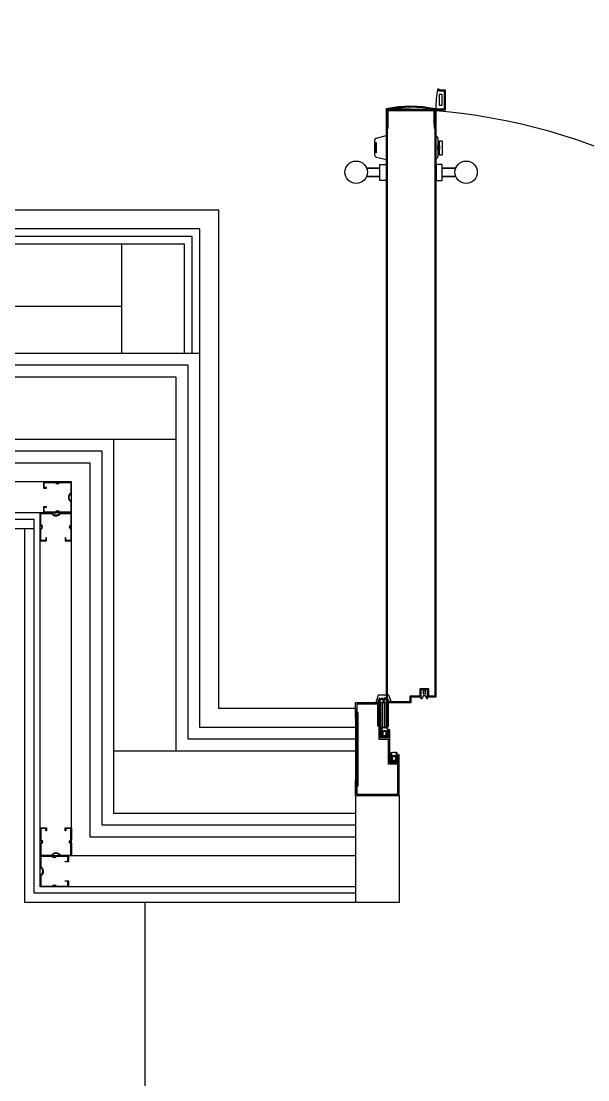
# Model space of a CAD drawing. Header units: metres. Extents: x 630750 to 860239, y 578133 to 726633.
# Drawn here: x 757854 to 758763, y 643310 to 645009 of the extents above; entities that cross this region are included whole.
import ezdxf

# ---------------------------------------------------------------- set-up
doc = ezdxf.new("R2010")
doc.units = ezdxf.units.M
doc.header["$LTSCALE"] = 300
doc.linetypes.add('3$0$업무시설_xr-base$0$CONTINOUS', pattern=[0])
for name, color, linetype in [('3$0$A-CON', 2, 'Continuous'), ('3$0$A-WALL-CONC', 2, 'Continuous'), ('KUK-DOOR', 4, 'Continuous'), ('KUK-DOOR-FRAME', 4, 'Continuous'), ('KUK-DRYWALL', 4, 'Continuous'), ('KUK-F-STAIR_강당외벽_', 4, 'Continuous'), ('KUK-WALL-DRYWALL', 4, 'Continuous'), ('KUK-WALL-FIN_1', 30, 'Continuous'), ('KUK-석고보드', 201, 'Continuous')]:
    doc.layers.add(name, color=color, linetype=linetype)

# ---------------------------------------------------------------- blocks, each defined once
blk = doc.blocks.new('3$0$con2')
at = {"layer": '3$0$A-WALL-CONC', "linetype": '3$0$업무시설_xr-base$0$CONTINOUS'}
h = blk.add_hatch(color=251, dxfattribs=at)
h.dxf.hatch_style = 1
edge = h.paths.add_edge_path(flags=17)
edge.add_arc((-134345.9, -276172.2), 450, 0, 360)
h.paths.add_polyline_path([(-156156.6, -311179.9), (-156335, -311089.4), (-156922.8, -312248.9), (-156744.4, -312339.4)], flags=16)
h.paths.add_polyline_path([(-157332.3, -313498.9), (-157510.7, -313408.4), (-158053.3, -314478.7), (-157874.9, -314569.2)], flags=16)
h.paths.add_polyline_path([(-94657.6, -334034.7), (-94715.7, -334226.1), (-93739.6, -334522.2), (-93681.5, -334330.9)], flags=17)
h.paths.add_polyline_path([(-111499.3, -328924.2), (-111557.4, -329115.6), (-110581.3, -329411.8), (-110523.3, -329220.4)], flags=17)
h.paths.add_polyline_path([(-109394.1, -329563), (-109452.2, -329754.4), (-108476.1, -330050.6), (-108418, -329859.2)], flags=17)
h.paths.add_polyline_path([(-107288.9, -330201.8), (-107347, -330393.2), (-106370.9, -330689.4), (-106312.8, -330498)], flags=17)
h.paths.add_polyline_path([(-105183.7, -330840.6), (-105241.7, -331032), (-104265.7, -331328.2), (-104207.6, -331136.8)], flags=17)
h.paths.add_polyline_path([(-103078.5, -331479.5), (-103136.5, -331670.8), (-102160.5, -331967), (-102102.4, -331775.6)], flags=16)
h.paths.add_polyline_path([(-100973.2, -332118.3), (-101031.3, -332309.6), (-100055.3, -332605.8), (-99997.2, -332414.4)], flags=16)
h.paths.add_polyline_path([(-98868, -332757.1), (-98926.1, -332948.5), (-97950, -333244.6), (-97892, -333053.2)], flags=16)
h.paths.add_polyline_path([(-96762.8, -333395.9), (-96820.9, -333587.3), (-95844.8, -333883.4), (-95786.8, -333692.1)], flags=16)
edge = h.paths.add_edge_path(flags=17)
edge.add_arc((-134345.9, -286072.2), 450, 0, 360)
h.paths.add_polyline_path([(-143845.9, -275922.2), (-143845.9, -275872.2), (-144545.9, -275872.2), (-144545.9, -286422.2), (-141345.9, -286422.2), (-141345.9, -286222.2), (-143845.9, -286222.2), (-143845.9, -285772.2), (-144345.9, -285772.2), (-144345.9, -276572.2), (-143845.9, -276572.2), (-143845.9, -276122.2), (-141745.9, -276122.2), (-141345.9, -276122.2), (-141345.9, -275922.2)], flags=17)
h.paths.add_polyline_path([(-104645.9, -260722.2), (-107545.9, -260722.2), (-107545.9, -260922.2), (-104645.9, -260922.2)], flags=16)
h.paths.add_polyline_path([(-105845.9, -322372.2), (-105845.9, -325422.2), (-105555.9, -325422.2), (-105555.9, -325222.2), (-105645.9, -325222.2), (-105645.9, -322572.2), (-99445.9, -322572.2), (-99445.9, -325222.2), (-104555.9, -325222.2), (-104555.9, -325422.2), (-99245.9, -325422.2), (-99245.9, -322372.2)], flags=17)
edge = h.paths.add_edge_path(flags=17)
edge.add_arc((-99495.9, -295972.2), 450, 0, 360)
edge = h.paths.add_edge_path(flags=17)
edge.add_arc((-114495.9, -312472.2), 450, 0, 360)
edge = h.paths.add_edge_path(flags=17)
edge.add_arc((-114495.9, -319072.2), 450, 0, 360)
edge = h.paths.add_edge_path(flags=16)
edge.add_arc((-114545.9, -327472.2), 400, 0, 360)
h.paths.add_polyline_path([(-99895.9, -302172.2), (-99095.9, -302172.2), (-99095.9, -302972.2), (-99895.9, -302972.2)], flags=17)
h.paths.add_polyline_path([(-92295.9, -302072.2), (-91595.9, -302072.2), (-91595.9, -303072.2), (-92295.9, -303072.2)], flags=17)
h.paths.add_polyline_path([(-92295.9, -311972.2), (-91595.9, -311972.2), (-91595.9, -312972.2), (-92295.9, -312972.2)], flags=17)
edge = h.paths.add_edge_path()
edge.add_arc((-127717.7, -334910.6), 400, 0, 360)
h.paths.add_polyline_path([(-166745.9, -285572.2), (-165945.9, -285572.2), (-165945.9, -286372.2), (-166745.9, -286372.2)], flags=16)
h.paths.add_polyline_path([(-151620.1, -327239.6), (-152385.6, -327007.3), (-152617.9, -327772.9), (-151852.4, -328005.2)], flags=16)
h.paths.add_polyline_path([(-164251.4, -323406.8), (-165016.9, -323174.5), (-165249.2, -323940), (-164483.7, -324172.3)], flags=17)
h.paths.add_polyline_path([(-165728.1, -305715.7), (-166493.7, -305483.5), (-166726, -306249), (-165960.4, -306481.3)], flags=16)
h.paths.add_polyline_path([(-170567, -321490.3), (-171332.5, -321258), (-171564.8, -322023.6), (-170799.3, -322255.9)], flags=17)
h.paths.add_polyline_path([(-166745.9, -295572.2), (-165945.9, -295572.2), (-165945.9, -296372.2), (-166745.9, -296372.2)], flags=16)
edge = h.paths.add_edge_path(flags=16)
edge.add_arc((-137840, -314543.9), 450, 0, 360)
edge = h.paths.add_edge_path(flags=16)
edge.add_arc((-128366.5, -317418.6), 450, 0, 360)
h.paths.add_polyline_path([(-146814.5, -311402.7), (-147580.1, -311170.4), (-147812.4, -311935.9), (-147046.8, -312168.2)], flags=16)
h.paths.add_polyline_path([(-182399.1, -318004.5), (-183068.9, -317801.2), (-183272.2, -318471.1), (-182602.4, -318674.3)], flags=16)
h.paths.add_polyline_path([(-183245.9, -305522.2), (-182545.9, -305522.2), (-182545.9, -306222.2), (-183245.9, -306222.2)], flags=16)
h.paths.add_polyline_path([(-183245.9, -295622.2), (-182545.9, -295622.2), (-182545.9, -296322.2), (-183245.9, -296322.2)], flags=17)
h.paths.add_polyline_path([(-183245.9, -285722.2), (-182545.9, -285722.2), (-182545.9, -286422.2), (-183245.9, -286422.2)], flags=17)
h.paths.add_polyline_path([(-183245.9, -280472.2), (-182545.9, -280472.2), (-182545.9, -281172.2), (-183245.9, -281172.2)], flags=17)
h.paths.add_polyline_path([(-167847.8, -312701.2), (-168613.4, -312468.9), (-168845.7, -313234.5), (-168080.1, -313466.8)], flags=17)
h.paths.add_polyline_path([(-173995.9, -310859.9), (-173195.9, -310859.9), (-173195.9, -311659.9), (-173995.9, -311659.9)], flags=16)
h.paths.add_polyline_path([(-173995.9, -305472.2), (-173195.9, -305472.2), (-173195.9, -306272.2), (-173995.9, -306272.2)], flags=16)
edge = h.paths.add_edge_path(flags=17)
edge.add_arc((-130500.7, -324451.9), 450, 0, 360)
edge = h.paths.add_edge_path(flags=17)
edge.add_arc((-139974.2, -321577.3), 450, 0, 360)
h.paths.add_polyline_path([(-148948.8, -318436), (-149714.3, -318203.7), (-149946.6, -318969.2), (-149181, -319201.5)], flags=16)
h.paths.add_polyline_path([(-173995.9, -295572.2), (-173195.9, -295572.2), (-173195.9, -296372.2), (-173995.9, -296372.2)], flags=16)
h.paths.add_polyline_path([(-173995.9, -285672.2), (-173195.9, -285672.2), (-173195.9, -286472.2), (-173995.9, -286472.2)], flags=16)
h.paths.add_polyline_path([(-164445.9, -276572.2), (-163645.9, -276572.2), (-163645.9, -275772.2), (-164445.9, -275772.2)], flags=16)
h.paths.add_polyline_path([(-173945.9, -276472.2), (-173345.9, -276472.2), (-173345.9, -275872.2), (-173945.9, -275872.2)], flags=17)
h.paths.add_polyline_path([(-144645.9, -302172.2), (-143845.9, -302172.2), (-143845.9, -302972.2), (-144645.9, -302972.2)], flags=17)
h.paths.add_polyline_path([(-144645.9, -295572.2), (-143845.9, -295572.2), (-143845.9, -296372.2), (-144645.9, -296372.2)], flags=16)
h.paths.add_polyline_path([(-99845.9, -327072.2), (-99045.9, -327072.2), (-99045.9, -327872.2), (-99845.9, -327872.2)], flags=16)
h.paths.add_polyline_path([(-154445.9, -302272.2), (-153845.9, -302272.2), (-153845.9, -302872.2), (-154445.9, -302872.2)], flags=17)
edge = h.paths.add_edge_path(flags=17)
edge.add_arc((-124445.9, -286072.2), 350, 0, 360)
edge = h.paths.add_edge_path(flags=17)
edge.add_arc((-124445.9, -295972.2), 350, 0, 360)
edge = h.paths.add_edge_path(flags=17)
edge.add_arc((-134345.9, -302572.2), 350, 0, 360)
edge = h.paths.add_edge_path(flags=17)
edge.add_arc((-134345.9, -295972.2), 350, 0, 360)
h.paths.add_polyline_path([(-92345.9, -253222.2), (-91645.9, -253222.2), (-91645.9, -253922.2), (-92345.9, -253922.2)], flags=17)
h.paths.add_polyline_path([(-173995.9, -253222.2), (-173295.9, -253222.2), (-173295.9, -253922.2), (-173995.9, -253922.2)], flags=17)
h.paths.add_polyline_path([(-92345.9, -333872.2), (-91645.9, -333872.2), (-91645.9, -334572.2), (-92345.9, -334572.2)], flags=17)
h.paths.add_polyline_path([(-92395.9, -327072.2), (-91645.9, -327072.2), (-91645.9, -327872.2), (-92395.9, -327872.2)], flags=16)
h.paths.add_polyline_path([(-92295.9, -318572.2), (-91595.9, -318572.2), (-91595.9, -319572.2), (-92295.9, -319572.2)], flags=17)
edge = h.paths.add_edge_path(flags=17)
edge.add_arc((-107945.9, -329272.2), 450, 0, 360)
edge = h.paths.add_edge_path(flags=17)
edge.add_arc((-107945.9, -295972.2), 500, 0, 360)
h.paths.add_polyline_path([(-108345.9, -318572.2), (-107545.9, -318572.2), (-107545.9, -319572.2), (-108345.9, -319572.2)], flags=17)
h.paths.add_polyline_path([(-108345.9, -311972.2), (-107545.9, -311972.2), (-107545.9, -312972.2), (-108345.9, -312972.2)], flags=17)
h.paths.add_polyline_path([(-108345.9, -302072.2), (-107545.9, -302072.2), (-107545.9, -303072.2), (-108345.9, -303072.2)], flags=17)
h.paths.add_polyline_path([(-124845.9, -253172.2), (-124045.9, -253172.2), (-124045.9, -253972.2), (-124845.9, -253972.2)], flags=17)
h.paths.add_polyline_path([(-144645.9, -253172.2), (-143845.9, -253172.2), (-143845.9, -253972.2), (-144645.9, -253972.2)], flags=17)
h.paths.add_polyline_path([(-164445.6, -253172.2), (-163645.6, -253172.2), (-163645.6, -253972.2), (-164445.6, -253972.2)], flags=17)
h.paths.add_polyline_path([(-114945.9, -253172.2), (-114145.9, -253172.2), (-114145.9, -253972.2), (-114945.9, -253972.2)], flags=17)
h.paths.add_polyline_path([(-134645.9, -253272.2), (-134045.9, -253272.2), (-134045.9, -253872.2), (-134645.9, -253872.2)], flags=17)
h.paths.add_polyline_path([(-154445.9, -253272.2), (-153845.9, -253272.2), (-153845.9, -253872.2), (-154445.9, -253872.2)], flags=17)
h.paths.add_polyline_path([(-99745.9, -253272.2), (-99145.9, -253272.2), (-99145.9, -253872.2), (-99745.9, -253872.2)], flags=17)
h.paths.add_polyline_path([(-108345.9, -253172.2), (-107545.9, -253172.2), (-107545.9, -253972.2), (-108345.9, -253972.2)], flags=17)
h.paths.add_polyline_path([(-92295.9, -295622.2), (-91595.9, -295622.2), (-91595.9, -296322.2), (-92295.9, -296322.2)], flags=17)
h.paths.add_polyline_path([(-92295.9, -285722.2), (-91595.9, -285722.2), (-91595.9, -286422.2), (-92295.9, -286422.2)], flags=17)
h.paths.add_polyline_path([(-92295.9, -275822.2), (-91595.9, -275822.2), (-91595.9, -276522.2), (-92295.9, -276522.2)], flags=17)
h.paths.add_polyline_path([(-92295.9, -269222.2), (-91595.9, -269222.2), (-91595.9, -269922.2), (-92295.9, -269922.2)], flags=17)
h.paths.add_polyline_path([(-92295.9, -260722.2), (-91595.9, -260722.2), (-91595.9, -261422.2), (-92295.9, -261422.2)], flags=17)
h.paths.add_polyline_path([(-99845.9, -331472.2), (-99045.9, -331472.2), (-99045.9, -332272.2), (-99845.9, -332272.2)], flags=16)
h.paths.add_polyline_path([(-114945.9, -285672.2), (-114145.9, -285672.2), (-114145.9, -286472.2), (-114945.9, -286472.2)], flags=16)
h.paths.add_polyline_path([(-174045.9, -269172.2), (-173245.9, -269172.2), (-173245.9, -269972.2), (-174045.9, -269972.2)], flags=16)
h.paths.add_polyline_path([(-174045.9, -260672.2), (-173245.9, -260672.2), (-173245.9, -261472.2), (-174045.9, -261472.2)], flags=16)
edge = h.paths.add_edge_path(flags=17)
edge.add_arc((-124445.9, -276172.2), 450, 0, 360)
edge = h.paths.add_edge_path(flags=17)
edge.add_arc((-114545.9, -295972.2), 450, 0, 360)
edge = h.paths.add_edge_path(flags=17)
edge.add_arc((-114545.9, -302572.2), 450, 0, 360)
h.paths.add_polyline_path([(-114945.9, -269172.2), (-114145.9, -269172.2), (-114145.9, -269972.2), (-114945.9, -269972.2)], flags=16)
h.paths.add_polyline_path([(-100595.9, -260722.2), (-99795.9, -260722.2), (-99795.9, -261522.2), (-100595.9, -261522.2)], flags=17)
h.paths.add_polyline_path([(-114945.9, -260672.2), (-114145.9, -260672.2), (-114145.9, -261472.2), (-114945.9, -261472.2)], flags=16)
h.paths.add_polyline_path([(-108345.9, -285672.2), (-107545.9, -285672.2), (-107545.9, -286472.2), (-108345.9, -286472.2)], flags=16)
h.paths.add_polyline_path([(-99895.9, -285672.2), (-99095.9, -285672.2), (-99095.9, -286472.2), (-99895.9, -286472.2)], flags=16)
h.paths.add_polyline_path([(-99895.9, -275772.2), (-99095.9, -275772.2), (-99095.9, -276572.2), (-99895.9, -276572.2)], flags=16)
h.paths.add_polyline_path([(-108345.9, -275772.2), (-107545.9, -275772.2), (-107545.9, -276572.2), (-108345.9, -276572.2)], flags=16)
h.paths.add_polyline_path([(-114945.9, -275772.2), (-114145.9, -275772.2), (-114145.9, -276572.2), (-114945.9, -276572.2)], flags=16)
h.paths.add_polyline_path([(-124845.9, -260672.2), (-124045.9, -260672.2), (-124045.9, -261472.2), (-124845.9, -261472.2)], flags=16)
h.paths.add_polyline_path([(-134745.9, -260672.2), (-133945.9, -260672.2), (-133945.9, -261472.2), (-134745.9, -261472.2)], flags=16)
h.paths.add_polyline_path([(-144645.9, -260672.2), (-143845.9, -260672.2), (-143845.9, -261472.2), (-144645.9, -261472.2)], flags=16)
h.paths.add_polyline_path([(-154545.9, -260672.2), (-153745.9, -260672.2), (-153745.9, -261472.2), (-154545.9, -261472.2)], flags=16)
h.paths.add_polyline_path([(-154545.9, -269172.2), (-153745.9, -269172.2), (-153745.9, -269972.2), (-154545.9, -269972.2)], flags=16)
h.paths.add_polyline_path([(-144645.9, -269172.2), (-143845.9, -269172.2), (-143845.9, -269972.2), (-144645.9, -269972.2)], flags=16)
h.paths.add_polyline_path([(-134745.9, -269172.2), (-133945.9, -269172.2), (-133945.9, -269972.2), (-134745.9, -269972.2)], flags=16)
h.paths.add_polyline_path([(-124845.9, -269172.2), (-124045.9, -269172.2), (-124045.9, -269972.2), (-124845.9, -269972.2)], flags=16)
h.paths.add_polyline_path([(-99895.9, -269172.2), (-99095.9, -269172.2), (-99095.9, -269972.2), (-99895.9, -269972.2)], flags=16)
edge = h.paths.add_edge_path(flags=17)
edge.add_arc((-142631.1, -330333), 450, 0, 360)
h.paths.add_polyline_path([(-92245.9, -248122.2), (-91645.9, -248122.2), (-91645.9, -248722.2), (-92245.9, -248722.2)], flags=16)
h.paths.add_polyline_path([(-154545.9, -275772.2), (-153745.9, -275772.2), (-153745.9, -276572.2), (-154545.9, -276572.2)], flags=16)
h.paths.add_polyline_path([(-181495.9, -275872.2), (-180895.9, -275872.2), (-180895.9, -276472.2), (-181495.9, -276472.2)], flags=17)
h.paths.add_polyline_path([(-181495.9, -269272.2), (-180895.9, -269272.2), (-180895.9, -269872.2), (-181495.9, -269872.2)], flags=17)
h.paths.add_polyline_path([(-181495.9, -260772.2), (-180895.9, -260772.2), (-180895.9, -261372.2), (-181495.9, -261372.2)], flags=17)
h.paths.add_polyline_path([(-99745.9, -248122.2), (-99145.9, -248122.2), (-99145.9, -248722.2), (-99745.9, -248722.2)], flags=16)
h.paths.add_polyline_path([(-108245.9, -248122.2), (-107645.9, -248122.2), (-107645.9, -248722.2), (-108245.9, -248722.2)], flags=16)
h.paths.add_polyline_path([(-114845.9, -248122.2), (-114245.9, -248122.2), (-114245.9, -248722.2), (-114845.9, -248722.2)], flags=16)
h.paths.add_polyline_path([(-124745.9, -248122.2), (-124145.9, -248122.2), (-124145.9, -248722.2), (-124745.9, -248722.2)], flags=16)
h.paths.add_polyline_path([(-134645.9, -248122.2), (-134045.9, -248122.2), (-134045.9, -248722.2), (-134645.9, -248722.2)], flags=16)
h.paths.add_polyline_path([(-144545.9, -248122.2), (-143945.9, -248122.2), (-143945.9, -248722.2), (-144545.9, -248722.2)], flags=16)
h.paths.add_polyline_path([(-154445.9, -248122.2), (-153845.9, -248122.2), (-153845.9, -248722.2), (-154445.9, -248722.2)], flags=16)
h.paths.add_polyline_path([(-164345.9, -248122.2), (-163745.9, -248122.2), (-163745.9, -248722.2), (-164345.9, -248722.2)], flags=16)
h.paths.add_polyline_path([(-173945.9, -248122.2), (-173345.9, -248122.2), (-173345.9, -248722.2), (-173945.9, -248722.2)], flags=16)
h.paths.add_polyline_path([(-181495.9, -248122.2), (-180895.9, -248122.2), (-180895.9, -248722.2), (-181495.9, -248722.2)], flags=17)
h.paths.add_polyline_path([(-156129.8, -308837.3), (-156275.2, -309124), (-155530.1, -309501.8), (-155767.5, -309970.1), (-155589.1, -310060.5), (-155031.9, -308961.4), (-158742.7, -307835.4), (-158800.7, -308026.8), (-158705, -308055.9), (-159053.5, -309204.2), (-159149.2, -309175.1), (-159207.2, -309366.5), (-159111.5, -309395.5), (-160940.9, -315424.1), (-163476.7, -314654.6), (-161647.4, -308626.1), (-160164.2, -309076.1), (-160106.1, -308884.7), (-161589.3, -308434.7), (-161240.9, -307286.4), (-159757.6, -307736.5), (-159699.6, -307545.1), (-161374.2, -307036.9), (-163726.1, -314787.9), (-158751.2, -316297.6), (-158462.8, -315728.7), (-158641.1, -315638.2), (-158853.7, -316057.4), (-160749.5, -315482.2), (-158513.6, -308113.9)], flags=16)
h.paths.add_polyline_path([(-164195.9, -268622.2), (-164395.9, -268622.2), (-164395.9, -260722.2), (-161345.9, -260722.2), (-161345.9, -269922.2), (-164395.9, -269922.2), (-164395.9, -269622.2), (-164195.9, -269622.2), (-164195.9, -269722.2), (-161545.9, -269722.2), (-161545.9, -267322.2), (-163095.9, -267322.2), (-163095.9, -267122.2), (-161545.9, -267122.2), (-161545.9, -260922.2), (-164195.9, -260922.2), (-164195.9, -267122.2), (-164095.9, -267122.2), (-164095.9, -267322.2), (-164195.9, -267322.2)], flags=16)
h.paths.add_polyline_path([(-133745.9, -297419), (-133445.9, -297419), (-133445.9, -294772.2), (-133745.9, -294772.2)], flags=16)
h.paths.add_polyline_path([(-174045.9, -269972.2), (-174045.9, -269172.2), (-173245.9, -269172.2), (-173245.9, -269972.2)], flags=16)
edge = h.paths.add_edge_path()
edge.add_line((-92095.9, -249472.2), (-92095.9, -249672.2))
edge.add_line((-92095.9, -249472.2), (-92095.9, -249672.2))
edge.add_line((-92095.9, -249472.2), (-92095.9, -249672.2))
edge.add_line((-107745.9, -269122.2), (-107945.9, -269122.2))
edge.add_line((-107945.9, -266622.2), (-107745.9, -266622.2))
edge.add_line((-107945.9, -265972.2), (-107945.9, -266622.2))
edge.add_line((-107945.9, -269122.2), (-107945.9, -269672.2))
edge.add_line((-107745.9, -269472.2), (-107745.9, -269122.2))
edge.add_line((-107745.9, -266622.2), (-107745.9, -265972.2))
edge.add_arc((-131699.4, -252472.2), 9200, 49.50487, 90)
edge.add_line((-91895.9, -331197.2), (-91595.9, -331197.2))
edge.add_line((-91595.9, -321272.2), (-91895.9, -321272.2))
edge.add_line((-102295.9, -264497.2), (-102095.9, -264497.2))
edge.add_line((-102295.9, -263497.2), (-102095.9, -263497.2))
edge.add_line((-102095.9, -264497.2), (-102095.9, -264872.2))
edge.add_line((-102095.9, -262922.2), (-102095.9, -263497.2))
edge.add_line((-102295.9, -264497.2), (-102295.9, -264672.2))
edge.add_line((-102295.9, -263122.2), (-102295.9, -263497.2))
edge.add_line((-102095.9, -264872.2), (-103745.9, -264872.2))
edge.add_line((-102295.9, -264672.2), (-103745.9, -264672.2))
edge.add_line((-112628.5, -328581.6), (-113861.4, -328207.4))
edge.add_line((-112686.5, -328773), (-112628.5, -328581.6))
edge.add_line((-113989.8, -328377.5), (-112686.5, -328773))
edge.add_line((-91895.9, -334572.2), (-91895.9, -334872.7))
edge.add_line((-91895.9, -334872.7), (-92552.4, -334673.5))
edge.add_line((-91595.9, -321272.2), (-91595.9, -257872))
edge.add_line((-91645.9, -327872.2), (-91595.9, -327872.2))
edge.add_line((-91595.9, -327872.2), (-91595.9, -326772.2))
edge.add_line((-92552.4, -334673.5), (-92610.5, -334864.9))
edge.add_line((-92610.5, -334864.9), (-91595.9, -335172.8))
edge.add_line((-91595.9, -335172.8), (-91595.9, -331197.2))
edge.add_line((-113989.8, -328504.3), (-113989.8, -328377.5))
edge.add_line((-114139.8, -328504.3), (-114139.8, -328154.6))
edge.add_line((-114212.7, -327693.6), (-113861.4, -328207.4))
edge.add_line((-114363.1, -327828), (-114139.8, -328154.6))
edge.add_line((-114139.8, -328504.3), (-113989.8, -328504.3))
edge.add_line((-91595.9, -326772.2), (-91895.9, -326772.2))
edge.add_line((-180895.9, -299322.2), (-182995.9, -299322.2))
edge.add_line((-180895.9, -299022.2), (-180895.9, -299322.2))
edge.add_line((-182995.9, -299022.2), (-180895.9, -299022.2))
edge.add_line((-180895.9, -304122.2), (-180895.9, -304422.2))
edge.add_line((-180895.9, -287122.2), (-182995.9, -287122.2))
edge.add_line((-180895.9, -287422.2), (-180895.9, -287122.2))
edge.add_line((-182995.9, -287422.2), (-180895.9, -287422.2))
edge.add_line((-180895.9, -293072.2), (-182995.9, -293072.2))
edge.add_line((-180895.9, -292772.2), (-180895.9, -293072.2))
edge.add_line((-182995.9, -292772.2), (-180895.9, -292772.2))
edge.add_line((-180895.9, -304422.2), (-182995.9, -304422.2))
edge.add_line((-182995.9, -304122.2), (-180895.9, -304122.2))
edge.add_line((-91595.9, -331197.2), (-91595.9, -335172.8))
edge.add_line((-91595.9, -257872.1), (-91595.9, -321272.2))
edge.add_line((-92095.9, -249472.2), (-92095.9, -249672.2))
edge.add_line((-89395.6, -249672.2), (-92095.9, -249672.2))
edge.add_line((-89395.6, -249472.2), (-92095.9, -249472.2))
edge.add_line((-125725.1, -245475.7), (-122586.8, -248122.2))
edge.add_line((-128045.9, -242472.2), (-121345.9, -248122.2))
edge.add_line((-144945.9, -243272.2), (-131695.9, -243272.2))
edge.add_line((-145745.9, -242472.2), (-128045.9, -242472.2))
edge.add_line((-144945.9, -248122.2), (-144945.9, -243272.2))
edge.add_line((-145745.9, -248122.2), (-145745.9, -242472.2))
edge.add_line((-183095.9, -306222.2), (-183095.9, -313624.3))
edge.add_line((-183295.9, -313624.2), (-183095.9, -313624.2))
edge.add_line((-89395.6, -248522.2), (-91645.9, -248522.2))
edge.add_line((-92095.9, -257472.1), (-89395.6, -257472.1))
edge.add_line((-91595.9, -257872.1), (-88995.6, -257872.1))
edge.add_line((-89395.6, -249672.2), (-89395.6, -257472.1))
edge.add_line((-89395.6, -248522.2), (-89395.6, -249472.2))
edge.add_line((-88995.6, -248122.2), (-88995.6, -257872.1))
edge.add_line((-88995.6, -248122.2), (-91645.9, -248122.2))
edge.add_line((-102295.9, -263122.2), (-103745.9, -263122.2))
edge.add_line((-102095.9, -262922.2), (-103745.9, -262922.2))
edge.add_line((-99295.9, -275772.2), (-99295.9, -269972.2))
edge.add_line((-99095.9, -275772.2), (-99095.9, -269972.2))
edge.add_line((-99295.9, -285672.2), (-99295.9, -276572.2))
edge.add_line((-99095.9, -285672.2), (-99095.9, -276572.2))
edge.add_line((-99295.9, -290172.2), (-99095.9, -290172.2))
edge.add_line((-183245.9, -306222.2), (-183295.9, -306222.2))
edge.add_line((-111745.9, -265972.2), (-107945.9, -265972.2))
edge.add_line((-111745.9, -262022.2), (-111745.9, -265972.2))
edge.add_line((-111545.9, -262022.2), (-111745.9, -262022.2))
edge.add_line((-111545.9, -262922.2), (-111545.9, -262022.2))
edge.add_line((-111445.9, -262922.2), (-111545.9, -262922.2))
edge.add_line((-111445.9, -263122.2), (-111445.9, -262922.2))
edge.add_line((-111545.9, -263122.2), (-111445.9, -263122.2))
edge.add_line((-111545.9, -265772.2), (-111545.9, -263122.2))
edge.add_line((-103945.9, -265772.2), (-111545.9, -265772.2))
edge.add_line((-103945.9, -263122.2), (-103945.9, -265772.2))
edge.add_line((-110445.9, -263122.2), (-103945.9, -263122.2))
edge.add_line((-110445.9, -262922.2), (-110445.9, -263122.2))
edge.add_line((-109295.9, -262922.2), (-110445.9, -262922.2))
edge.add_line((-109295.9, -260922.2), (-109295.9, -262922.2))
edge.add_line((-111545.9, -260922.2), (-109295.9, -260922.2))
edge.add_line((-111545.9, -261022.2), (-111545.9, -260922.2))
edge.add_line((-111745.9, -261022.2), (-111545.9, -261022.2))
edge.add_line((-111745.9, -260722.2), (-111745.9, -261022.2))
edge.add_line((-108245.9, -260722.2), (-111745.9, -260722.2))
edge.add_line((-108245.9, -260922.2), (-108245.9, -260722.2))
edge.add_line((-109095.9, -260922.2), (-108245.9, -260922.2))
edge.add_line((-109095.9, -262922.2), (-109095.9, -260922.2))
edge.add_line((-103945.9, -262922.2), (-109095.9, -262922.2))
edge.add_line((-103945.9, -260722.2), (-103945.9, -262922.2))
edge.add_line((-103745.9, -260722.2), (-103945.9, -260722.2))
edge.add_line((-103745.9, -262922.2), (-103745.9, -260722.2))
edge.add_line((-103745.9, -264672.2), (-103745.9, -263122.2))
edge.add_line((-103745.9, -266622.2), (-103745.9, -264872.2))
edge.add_line((-103945.9, -266622.2), (-103745.9, -266622.2))
edge.add_line((-103945.9, -265972.2), (-103945.9, -266622.2))
edge.add_line((-107745.9, -265972.2), (-103945.9, -265972.2))
edge.add_line((-103745.9, -269157.8), (-103945.9, -269162.2))
edge.add_line((-103745.9, -269672.2), (-103745.9, -269157.8))
edge.add_line((-107945.9, -269672.2), (-103745.9, -269672.2))
edge.add_line((-103945.9, -269472.2), (-107745.9, -269472.2))
edge.add_line((-103945.9, -269162.2), (-103945.9, -269472.2))
edge.add_line((-173945.9, -248622.2), (-180895.9, -248622.2))
edge.add_line((-164345.9, -248622.2), (-173345.9, -248622.2))
edge.add_line((-154445.9, -248622.2), (-163745.9, -248622.2))
edge.add_line((-154445.9, -248122.2), (-181495.9, -248122.2))
edge.add_line((-144545.9, -248622.2), (-153845.9, -248622.2))
edge.add_line((-114845.9, -248622.2), (-124145.9, -248622.2))
edge.add_line((-108245.9, -248622.2), (-114245.9, -248622.2))
edge.add_line((-99745.9, -248622.2), (-107645.9, -248622.2))
edge.add_line((-92245.9, -248622.2), (-99145.9, -248622.2))
edge.add_line((-145745.9, -248122.2), (-153845.9, -248122.2))
edge.add_line((-144545.9, -248122.2), (-144945.9, -248122.2))
edge.add_line((-122586.8, -248122.2), (-124145.9, -248122.2))
edge.add_line((-91645.9, -248122.2), (-121345.9, -248122.2))
edge.add_line((-180995.9, -280772.2), (-182545.9, -280772.2))
edge.add_line((-181495.9, -280472.2), (-183295.9, -280472.2))
edge.add_line((-180995.9, -276472.2), (-180995.9, -280772.2))
edge.add_line((-180995.9, -269872.2), (-180995.9, -275872.2))
edge.add_line((-180995.9, -261372.2), (-180995.9, -269272.2))
edge.add_line((-180995.9, -248722.2), (-180995.9, -260772.2))
edge.add_line((-181495.9, -248122.2), (-181495.9, -280472.2))
edge.add_line((-91895.9, -331197.2), (-91895.9, -333872.2))
edge.add_line((-91895.9, -326772.2), (-91895.9, -327072.2))
edge.add_line((-91895.9, -319572.2), (-91895.9, -321272.2))
edge.add_line((-91895.9, -312972.2), (-91895.9, -318572.2))
edge.add_line((-91895.9, -303072.2), (-91895.9, -311972.2))
edge.add_line((-92095.9, -296322.2), (-92095.9, -302072.2))
edge.add_line((-92095.9, -286422.2), (-92095.9, -295622.2))
edge.add_line((-92095.9, -276522.2), (-92095.9, -285722.2))
edge.add_line((-92095.9, -269922.2), (-92095.9, -275822.2))
edge.add_line((-92095.9, -261422.2), (-92095.9, -269222.2))
edge.add_line((-92095.9, -257472.1), (-92095.9, -260722.2))
edge.add_line((-99095.9, -286472.2), (-99095.9, -290172.2))
edge.add_line((-99295.9, -286472.2), (-99295.9, -290172.2))
edge.add_line((-182995.9, -304422.2), (-182995.9, -305522.2))
edge.add_line((-182995.9, -299322.2), (-182995.9, -304122.2))
edge.add_line((-182995.9, -296322.2), (-182995.9, -299022.2))
edge.add_line((-182995.9, -293072.2), (-182995.9, -295622.2))
edge.add_line((-182995.9, -287422.2), (-182995.9, -292772.2))
edge.add_line((-182995.9, -286422.2), (-182995.9, -287122.2))
edge.add_line((-182995.9, -281172.2), (-182995.9, -285722.2))
edge.add_line((-183295.9, -280472.2), (-183295.9, -313624.2))
blk = doc.blocks.new('*X73')
at = {"color": 0}
for p, q in [((-85587.6, -11361.4, 0), (-85589.3, -11363.1, 0)), ((-85588.8, -11362.2, 0), (-85588, -11363, 0)), ((-85587.8, -11361.4, 0), (-85586.9, -11362.4, 0)), ((-85585.9, -11361.4, 0), (-85586.8, -11362.4, 0)), ((-85586.1, -11361.4, 0), (-85585.1, -11362.4, 0)), ((-85584.1, -11361.4, 0), (-85585.1, -11362.4, 0)), ((-85584.3, -11361.4, 0), (-85583.4, -11362.4, 0)), ((-85582.3, -11361.4, 0), (-85583.3, -11362.4, 0)), ((-85582.6, -11361.4, 0), (-85581.6, -11362.4, 0)), ((-85580.6, -11361.4, 0), (-85581.5, -11362.4, 0)), ((-85580.8, -11361.4, 0), (-85579, -11363.2, 0)), ((-85579.6, -11362.2, 0), (-85580.4, -11363, 0)), ((-85590.5, -11367.6, 0), (-85586.9, -11371.2, 0)), ((-85590.2, -11367.5, 0), (-85590.4, -11367.7, 0)), ((-85586.9, -11373, 0), (-85590.3, -11376.4, 0)), ((-85590.2, -11371.5, 0), (-85585.2, -11376.4, 0)), ((-85586.9, -11369.5, 0), (-85589.9, -11372.5, 0)), ((-85589.7, -11375.5, 0), (-85588.8, -11376.4, 0)), ((-85587.4, -11366.4, 0), (-85589.6, -11368.6, 0)), ((-85589.4, -11363.4, 0), (-85588.5, -11364.3, 0)), ((-85588.4, -11364, 0), (-85589.4, -11365, 0)), ((-85589.4, -11365.2, 0), (-85585.9, -11368.6, 0)), ((-85589.2, -11370.7, 0), (-85586.9, -11373, 0)), ((-85585.7, -11366.5, 0), (-85589, -11369.8, 0)), ((-85589, -11367.4, 0), (-85586.9, -11369.4, 0)), ((-85586.9, -11371.2, 0), (-85589, -11373.3, 0)), ((-85589, -11374.4, 0), (-85587, -11376.4, 0)), ((-85588.2, -11365.5, 0), (-85588.9, -11366.2, 0)), ((-85586.3, -11374.2, 0), (-85588.5, -11376.4, 0)), ((-85584.6, -11374.2, 0), (-85586.7, -11376.4, 0)), ((-85586.2, -11366.5, 0), (-85584.2, -11368.6, 0)), ((-85583.9, -11366.5, 0), (-85586, -11368.6, 0)), ((-85585.6, -11374.2, 0), (-85583.5, -11376.4, 0)), ((-85582.8, -11374.2, 0), (-85585, -11376.4, 0)), ((-85584.5, -11366.5, 0), (-85582.4, -11368.6, 0)), ((-85582.2, -11366.5, 0), (-85584.2, -11368.6, 0)), ((-85583.9, -11374.2, 0), (-85581.7, -11376.4, 0)), ((-85578.2, -11371.4, 0), (-85583.2, -11376.4, 0)), ((-85582.7, -11366.5, 0), (-85579.4, -11369.9, 0)), ((-85578.9, -11365.1, 0), (-85582.5, -11368.6, 0)), ((-85582.1, -11374.2, 0), (-85579.9, -11376.4, 0)), ((-85579.4, -11367.3, 0), (-85581.4, -11369.3, 0)), ((-85577.8, -11367.5, 0), (-85581.4, -11371, 0)), ((-85581.4, -11369.7, 0), (-85578.5, -11372.5, 0)), ((-85579.2, -11370.7, 0), (-85581.4, -11372.8, 0)), ((-85581.4, -11371.4, 0), (-85579.4, -11373.4, 0)), ((-85581.4, -11373.2, 0), (-85578.2, -11376.4, 0)), ((-85579.4, -11374.4, 0), (-85581.4, -11376.4, 0)), ((-85581, -11366.5, 0), (-85578.8, -11368.7, 0)), ((-85580.2, -11365.6, 0), (-85579.5, -11366.2, 0)), ((-85579, -11363.3, 0), (-85579.9, -11364.2, 0)), ((-85579.9, -11364, 0), (-85578.9, -11365, 0)), ((-85578.7, -11375.4, 0), (-85579.7, -11376.4, 0)), ((-85578.2, -11367.5, 0), (-85578, -11367.7, 0)), ((-85577.9, -11376.4, 0), (-85577.9, -11376.4, 0))]:
    blk.add_line(p, q, dxfattribs=at)
blk = doc.blocks.new('*X74')
at = {"color": 0}
for p, q in [((-85575.5, -11407.6, 0), (-85571.9, -11411.2, 0)), ((-85575.2, -11407.5, 0), (-85575.4, -11407.7, 0)), ((-85571.9, -11413, 0), (-85575.3, -11416.4, 0)), ((-85575.2, -11411.5, 0), (-85570.2, -11416.4, 0)), ((-85571.9, -11409.5, 0), (-85574.9, -11412.5, 0)), ((-85572.4, -11406.4, 0), (-85574.6, -11408.6, 0)), ((-85574.4, -11403.4, 0), (-85573.5, -11404.3, 0)), ((-85573.4, -11404, 0), (-85574.4, -11405, 0)), ((-85574.4, -11405.2, 0), (-85570.9, -11408.6, 0)), ((-85572.6, -11401.4, 0), (-85574.3, -11403.1, 0)), ((-85574.2, -11410.7, 0), (-85571.9, -11413, 0)), ((-85570.7, -11406.5, 0), (-85574, -11409.8, 0)), ((-85574, -11407.4, 0), (-85571.9, -11409.4, 0)), ((-85571.9, -11411.2, 0), (-85574, -11413.3, 0)), ((-85573.2, -11405.5, 0), (-85573.9, -11406.2, 0)), ((-85573.8, -11402.2, 0), (-85573, -11403, 0)), ((-85572.8, -11401.4, 0), (-85571.9, -11402.4, 0)), ((-85570.9, -11401.4, 0), (-85571.8, -11402.4, 0)), ((-85571.2, -11406.5, 0), (-85569.2, -11408.6, 0)), ((-85571.1, -11401.4, 0), (-85570.1, -11402.4, 0)), ((-85568.9, -11406.5, 0), (-85571, -11408.6, 0)), ((-85569.1, -11401.4, 0), (-85570.1, -11402.4, 0)), ((-85569.5, -11406.5, 0), (-85567.4, -11408.6, 0)), ((-85569.3, -11401.4, 0), (-85568.4, -11402.4, 0)), ((-85567.2, -11406.5, 0), (-85569.2, -11408.6, 0)), ((-85567.3, -11401.4, 0), (-85568.3, -11402.4, 0)), ((-85563.2, -11411.4, 0), (-85568.2, -11416.4, 0)), ((-85567.7, -11406.5, 0), (-85564.4, -11409.9, 0)), ((-85567.6, -11401.4, 0), (-85566.6, -11402.4, 0)), ((-85563.9, -11405.1, 0), (-85567.5, -11408.6, 0)), ((-85565.6, -11401.4, 0), (-85566.5, -11402.4, 0)), ((-85564.4, -11407.3, 0), (-85566.4, -11409.3, 0)), ((-85562.8, -11407.5, 0), (-85566.4, -11411, 0)), ((-85566.4, -11409.7, 0), (-85563.5, -11412.5, 0)), ((-85564.2, -11410.7, 0), (-85566.4, -11412.8, 0)), ((-85566.4, -11411.4, 0), (-85564.4, -11413.4, 0)), ((-85566.4, -11413.2, 0), (-85563.2, -11416.4, 0)), ((-85566, -11406.5, 0), (-85563.8, -11408.7, 0)), ((-85565.8, -11401.4, 0), (-85564, -11403.2, 0)), ((-85564.6, -11402.2, 0), (-85565.4, -11403, 0)), ((-85565.2, -11405.6, 0), (-85564.5, -11406.2, 0)), ((-85564, -11403.3, 0), (-85564.9, -11404.2, 0)), ((-85564.9, -11404, 0), (-85563.9, -11405, 0)), ((-85563.2, -11407.5, 0), (-85563, -11407.7, 0)), ((-85574.7, -11415.5, 0), (-85573.8, -11416.4, 0)), ((-85574, -11414.4, 0), (-85572, -11416.4, 0)), ((-85571.3, -11414.2, 0), (-85573.5, -11416.4, 0)), ((-85569.6, -11414.2, 0), (-85571.7, -11416.4, 0)), ((-85570.6, -11414.2, 0), (-85568.5, -11416.4, 0)), ((-85567.8, -11414.2, 0), (-85570, -11416.4, 0)), ((-85568.9, -11414.2, 0), (-85566.7, -11416.4, 0)), ((-85567.1, -11414.2, 0), (-85564.9, -11416.4, 0)), ((-85564.4, -11414.4, 0), (-85566.4, -11416.4, 0)), ((-85563.7, -11415.4, 0), (-85564.7, -11416.4, 0)), ((-85562.9, -11416.4, 0), (-85562.9, -11416.4, 0))]:
    blk.add_line(p, q, dxfattribs=at)
blk = doc.blocks.new('방화방음도어_후레임')
at = {"layer": 'KUK-DOOR-FRAME'}
for p, q in [((-85630.6, -11321.4, 0), (-85590.6, -11321.4, 0)), ((-85630.6, -11346.4, 0), (-85630.6, -11321.4, 0)), ((-85628.3, -11323.7, 0), (-85592.9, -11323.7, 0)), ((-85628.3, -11469.1, 0), (-85628.3, -11323.7, 0)), ((-85592.9, -11380.7, 0), (-85592.9, -11323.7, 0)), ((-85590.6, -11378.4, 0), (-85590.6, -11321.4, 0)), ((-85630.6, -11346.4, 0), (-85628.3, -11346.4, 0)), ((-85590.6, -11376.4, 0), (-85577.6, -11376.4, 0)), ((-85577.6, -11376.4, 0), (-85590.6, -11376.4, 0)), ((-85575.6, -11378.4, 0), (-85590.6, -11378.4, 0)), ((-85577.6, -11376.4, 0), (-85577.6, -11365.4, 0)), ((-85575.6, -11365.4, 0), (-85577.6, -11365.4, 0)), ((-85575.6, -11418.4, 0), (-85575.6, -11365.4, 0)), ((-85577.9, -11380.7, 0), (-85592.9, -11380.7, 0)), ((-85577.9, -11420.7, 0), (-85577.9, -11380.7, 0)), ((-85562.6, -11416.4, 0), (-85562.6, -11405.4, 0)), ((-85560.6, -11405.4, 0), (-85562.6, -11405.4, 0)), ((-85560.6, -11418.4, 0), (-85560.6, -11405.4, 0)), ((-85562.9, -11420.7, 0), (-85577.9, -11420.7, 0)), ((-85575.6, -11416.4, 0), (-85562.6, -11416.4, 0)), ((-85562.6, -11416.4, 0), (-85575.6, -11416.4, 0)), ((-85560.6, -11418.4, 0), (-85575.6, -11418.4, 0)), ((-85562.9, -11469.1, 0), (-85562.9, -11420.7, 0)), ((-85560.6, -11471.4, 0), (-85560.6, -11418.4, 0)), ((-85630.6, -11471.4, 0), (-85630.6, -11446.4, 0)), ((-85630.6, -11446.4, 0), (-85628.3, -11446.4, 0)), ((-85560.6, -11471.4, 0), (-85630.6, -11471.4, 0)), ((-85562.9, -11469.1, 0), (-85628.3, -11469.1, 0))]:
    blk.add_line(p, q, dxfattribs=at)
at = {"layer": 'KUK-DOOR-FRAME', "color": 1}
for p, q in [((-85580.6, -11361.4, 0), (-85587.8, -11361.4, 0)), ((-85589, -11370.5, 0), (-85590.6, -11371.8, 0)), ((-85590.6, -11371.8, 0), (-85589, -11373.3, 0)), ((-85590.5, -11376.4, 0), (-85589, -11374.5, 0)), ((-85589, -11374.5, 0), (-85589, -11373.3, 0)), ((-85579.4, -11376.4, 0), (-85589, -11376.4, 0)), ((-85586.9, -11368.6, 0), (-85586.9, -11374.2, 0)), ((-85586.9, -11374.2, 0), (-85581.4, -11374.2, 0)), ((-85581.4, -11374.2, 0), (-85581.4, -11368.6, 0)), ((-85577.7, -11367.5, 0), (-85579.5, -11369.4, 0)), ((-85579.4, -11367.6, 0), (-85577.7, -11367.5, 0)), ((-85579.4, -11370.5, 0), (-85577.7, -11371.8, 0)), ((-85577.7, -11371.8, 0), (-85579.4, -11373.3, 0)), ((-85579.4, -11373.3, 0), (-85579.4, -11374.5, 0)), ((-85577.9, -11376.4, 0), (-85579.4, -11374.5, 0)), ((-85575.6, -11407.5, 0), (-85573.9, -11409.4, 0)), ((-85574, -11407.6, 0), (-85575.6, -11407.5, 0)), ((-85574, -11410.5, 0), (-85575.6, -11411.8, 0)), ((-85575.6, -11411.8, 0), (-85574, -11413.3, 0)), ((-85574, -11406.5, 0), (-85573.5, -11406.5, 0)), ((-85574, -11407.6, 0), (-85574, -11406.5, 0)), ((-85574, -11410.5, 0), (-85574, -11409.3, 0)), ((-85574, -11414.5, 0), (-85574, -11413.3, 0)), ((-85572.2, -11406.5, 0), (-85566.1, -11406.5, 0)), ((-85571.9, -11408.6, 0), (-85571.9, -11414.2, 0)), ((-85566.4, -11408.6, 0), (-85571.9, -11408.6, 0)), ((-85566.4, -11414.2, 0), (-85566.4, -11408.6, 0)), ((-85564.8, -11406.5, 0), (-85564.4, -11406.5, 0)), ((-85562.7, -11407.5, 0), (-85564.5, -11409.4, 0)), ((-85564.4, -11406.5, 0), (-85564.4, -11407.6, 0)), ((-85564.4, -11407.6, 0), (-85562.7, -11407.5, 0)), ((-85564.4, -11409.3, 0), (-85564.4, -11410.5, 0)), ((-85564.4, -11410.5, 0), (-85562.7, -11411.8, 0)), ((-85562.7, -11411.8, 0), (-85564.4, -11413.3, 0)), ((-85564.4, -11413.3, 0), (-85564.4, -11414.5, 0)), ((-85575.5, -11416.4, 0), (-85574, -11414.5, 0)), ((-85564.4, -11416.4, 0), (-85574, -11416.4, 0)), ((-85571.9, -11414.2, 0), (-85566.4, -11414.2, 0)), ((-85562.9, -11416.4, 0), (-85564.4, -11414.5, 0))]:
    blk.add_line(p, q, dxfattribs=at)
at = {"layer": 'KUK-DOOR-FRAME', "elevation": 0}
blk.add_lwpolyline([(-85628.2, -11455.1), (-85626.4, -11455.1), (-85626.4, -11337.4), (-85628.2, -11337.4), (-85628.2, -11455.1)], close=True, dxfattribs=at)
at = {"layer": 'KUK-DOOR-FRAME', "color": 1}
for centre, radius, start, end in [((-85586.3, -11364.2, 0), 3.18, 117.1191, 226.5465), ((-85582, -11364.2, 0), 3.18, 313.4535, 62.8809), ((-85586.1, -11364.4, 0), 2.42, 122.023, 241.5896), ((-85571.3, -11404.2, 0), 3.18, 117.1191, 226.5465), ((-85571.1, -11404.4, 0), 2.42, 122.023, 241.5896), ((-85567.3, -11404.4, 0), 2.42, 298.4104, 57.977), ((-85567, -11404.2, 0), 3.18, 313.4535, 62.8809)]:
    blk.add_arc(centre, radius, start, end, dxfattribs=at)
at = {"layer": 'KUK-DOOR-FRAME', "color": 1, "linetype": 'Continuous'}
for name in ['*X73', '*X74']:
    blk.add_blockref(name, (0, 0), dxfattribs=at)
blk = doc.blocks.new('*X78')
at = {"color": 0}
for p, q in [((-9982.2, -72267.8, 0), (-9979.9, -72265.5, 0)), ((-9978, -72267.8, 0), (-9975.7, -72265.5, 0)), ((-9973.8, -72267.8, 0), (-9971.5, -72265.5, 0)), ((-9969.5, -72267.8, 0), (-9967.2, -72265.5, 0)), ((-9965.3, -72267.8, 0), (-9963, -72265.5, 0)), ((-9961, -72267.8, 0), (-9958.7, -72265.5, 0)), ((-9956.8, -72267.8, 0), (-9954.5, -72265.5, 0)), ((-9952.5, -72267.8, 0), (-9950.2, -72265.5, 0)), ((-9948.3, -72267.8, 0), (-9946, -72265.5, 0))]:
    blk.add_line(p, q, dxfattribs=at)
blk = doc.blocks.new('*X79')
at = {"color": 0}
for p, q in [((-9981.5, -72281.6, 0), (-9980.6, -72280.7, 0)), ((-9978.7, -72283, 0), (-9976.4, -72280.7, 0)), ((-9974.5, -72283, 0), (-9972.2, -72280.7, 0)), ((-9970.2, -72283, 0), (-9967.9, -72280.7, 0)), ((-9966, -72283, 0), (-9963.7, -72280.7, 0)), ((-9961.7, -72283, 0), (-9959.4, -72280.7, 0)), ((-9957.5, -72283, 0), (-9955.2, -72280.7, 0)), ((-9953.2, -72283, 0), (-9950.9, -72280.7, 0)), ((-9949, -72283, 0), (-9946.7, -72280.7, 0))]:
    blk.add_line(p, q, dxfattribs=at)
blk = doc.blocks.new('방화방음')
at = {"layer": 'KUK-DOOR'}
blk.add_line((-10911.2, -72192.6, 0), (-10934.9, -72192.6, 0), dxfattribs=at)
at = {"layer": 'KUK-DOOR', "color": 5}
for p, q in [((-10888.9, -72186.4, 0), (-10859.5, -72186.4, 0)), ((-10889.3, -72285.1, 0), (-10893.2, -72269.4, 0)), ((-10893.2, -72269.4, 0), (-10854.9, -72269.4, 0)), ((-10858.8, -72285.1, 0), (-10854.9, -72269.4, 0)), ((-10861.7, -72287.4, 0), (-10886.4, -72287.4, 0))]:
    blk.add_line(p, q, dxfattribs=at)
at = {"layer": 'KUK-DOOR', "color": 8}
for p, q in [((-9989.8, -72203.3, 0), (-10004.8, -72203.3, 0)), ((-9989.8, -72213.3, 0), (-10004.8, -72213.3, 0)), ((-9994.7, -72206.5, 0), (-9994.7, -72209.9, 0))]:
    blk.add_line(p, q, dxfattribs=at)
at = {"layer": 'KUK-DOOR', "color": 1}
for p, q in [((-9988.5, -72265.4, 0), (-9988.6, -72267.6, 0)), ((-9986.3, -72266.8, 0), (-9988.5, -72265.4, 0)), ((-9985.2, -72265.3, 0), (-9986.3, -72266.8, 0)), ((-9983.9, -72268.5, 0), (-9985.2, -72265.3, 0)), ((-9989.4, -72270.1, 0), (-9991.2, -72272.3, 0)), ((-9991.2, -72272.3, 0), (-9988.4, -72272.4, 0)), ((-9991.2, -72275.5, 0), (-9988.4, -72275.3, 0)), ((-9989.4, -72277.7, 0), (-9991.2, -72275.5, 0)), ((-9988.6, -72267.6, 0), (-9991.1, -72267.6, 0)), ((-9991.1, -72267.6, 0), (-9989.4, -72270.1, 0)), ((-9991.1, -72280.2, 0), (-9989.4, -72277.7, 0)), ((-9988.6, -72280.2, 0), (-9991.1, -72280.2, 0)), ((-9988.4, -72272.4, 0), (-9988.8, -72274, 0)), ((-9988.8, -72274, 0), (-9986.8, -72273.4, 0)), ((-9988.4, -72275.3, 0), (-9988.8, -72273.8, 0)), ((-9988.8, -72273.8, 0), (-9987.1, -72274.3, 0)), ((-9988.5, -72282.4, 0), (-9988.6, -72280.2, 0)), ((-9986.3, -72281, 0), (-9988.5, -72282.4, 0)), ((-9985.4, -72273, 0), (-9987.1, -72274.3, 0)), ((-9986.8, -72273.4, 0), (-9985.5, -72274.4, 0)), ((-9985.2, -72282.5, 0), (-9986.3, -72281, 0)), ((-9985.5, -72274.4, 0), (-9983.7, -72272.4, 0)), ((-9983.7, -72275.4, 0), (-9985.4, -72273, 0)), ((-9983.9, -72279.3, 0), (-9985.2, -72282.5, 0))]:
    blk.add_line(p, q, dxfattribs=at)
at = {"layer": 'KUK-DOOR', "color": 5, "elevation": 0}
for points in [[(-10840.8, -72158), (-10840.8, -72158), (-10840.8, -72179.4), (-10840.8, -72179.4)], [(-10827.7, -72158), (-10827.7, -72158), (-10827.7, -72179.4), (-10827.7, -72179.4)], [(-10885.1, -72179.7), (-10862, -72179.7), (-10862, -72183.6), (-10885.1, -72183.6)], [(-10821.2, -72179.5), (-10846.9, -72179.5), (-10846.9, -72189.4), (-10821.2, -72189.4)], [(-10877.4, -72183.6), (-10870.8, -72183.6), (-10870.8, -72186.4), (-10877.4, -72186.4)], [(-10821.2, -72279.3), (-10846.9, -72279.3), (-10846.9, -72269.4), (-10821.2, -72269.4)], [(-10840.8, -72300.7), (-10840.8, -72300.7), (-10840.8, -72279.3), (-10840.8, -72279.3)], [(-10827.7, -72300.7), (-10827.7, -72300.7), (-10827.7, -72279.3), (-10827.7, -72279.3)], [(-10881.6, -72287.4), (-10866, -72287.4), (-10866, -72284.9), (-10881.6, -72284.9)]]:
    blk.add_lwpolyline(points, close=True, dxfattribs=at)
at = {"layer": 'KUK-DOOR', "elevation": 0}
for points in [[(-10936.3, -72269.4), (-9983.8, -72269.4), (-9983.8, -72229.4), (-9992.8, -72229.4), (-9992.8, -72213.3), (-10004.8, -72213.3), (-10004.8, -72203.3), (-9992.8, -72203.3), (-9992.8, -72189.4), (-10934.6, -72189.4), (-10934.6, -72174.4), (-10966.1, -72174.4), (-10966.1, -72184.4), (-10967.8, -72184.4), (-10967.8, -72186.5)], [(-10935, -72267.8), (-9985.4, -72267.8), (-9985.4, -72231), (-9994.4, -72231), (-9994.4, -72214.9), (-10006.4, -72214.9), (-10006.4, -72201.7), (-9994.4, -72201.7), (-9994.4, -72191), (-10936.2, -72191), (-10936.2, -72176), (-10964.5, -72176), (-10964.5, -72184.4), (-10966.1, -72184.4)], [(-10905, -72266.2), (-10933.4, -72266.2), (-10933.4, -72192.6), (-10905, -72192.6), (-10905, -72191), (-10935, -72191), (-10935, -72267.8), (-10905, -72267.8), (-10905, -72266.2)]]:
    blk.add_lwpolyline(points, dxfattribs=at)
at = {"layer": 'KUK-DOOR', "color": 8, "elevation": 0}
for points in [[(-10942.2, -72179.6), (-10959.1, -72179.6), (-10959.1, -72184.3), (-10942.2, -72184.3)], [(-10001.7, -72209.9), (-9997.7, -72209.9), (-9997.7, -72206.5), (-10001.7, -72206.5)]]:
    blk.add_lwpolyline(points, close=True, dxfattribs=at)
at = {"layer": 'KUK-DOOR', "color": 1, "elevation": 0}
blk.add_lwpolyline([(-9983.8, -72272.4), (-9943.8, -72272.4), (-9943.8, -72269.4), (-9983.8, -72269.4), (-9983.8, -72260.9), (-9995.5, -72264.9), (-9995.5, -72282.2), (-9983.8, -72285.8), (-9983.8, -72278.4), (-9943.8, -72278.4), (-9943.8, -72275.4), (-9983.8, -72275.4), (-9983.8, -72272.4)], dxfattribs=at)
for points in [[(-9945.4, -72267.8), (-9945.4, -72265.5), (-9982.2, -72265.5), (-9982.2, -72267.8)], [(-9946.1, -72283), (-9946.1, -72280.7), (-9981.5, -72280.7), (-9981.5, -72283)]]:
    blk.add_lwpolyline(points, close=True, dxfattribs=at)
at = {"layer": 'KUK-DOOR', "linetype": 'ByBlock', "elevation": 0}
blk.add_lwpolyline([(-9949.3, -72267.8), (-9945.4, -72266.5)], dxfattribs=at)
at = {"layer": 'KUK-DOOR', "color": 5}
for centre in [(-10834.4, -72141.2, 0), (-10834.4, -72317.5, 0)]:
    blk.add_circle(centre, 18, dxfattribs=at)
at = {"layer": 'KUK-DOOR', "color": 1}
for centre in [(-9986.2, -72270, 0), (-9986.2, -72276.8, 0)]:
    blk.add_circle(centre, 2.69, dxfattribs=at)
blk.add_arc((-9983.8, -72269.4, 0), 952.5, 90.0001, 180, dxfattribs=at)
at = {"layer": 'KUK-DOOR'}
for centre, radius, start, end in [((-10941.6, -72077.1, 0), 112.5, 256.5518, 272.7672), ((-10750.7, -72230.6, 0), 189.6, 167.9346, 191.7989), ((-10750.7, -72230.6, 0), 188, 168.3287, 191.4029), ((-9783.8, -72269.4, 0), 1152.5, 176.0994, 180)]:
    blk.add_arc(centre, radius, start, end, dxfattribs=at)
at = {"layer": 'KUK-DOOR', "color": 5}
for centre, radius, start, end in [((-10888.4, -72190.3, 0), 3.94, 97.9957, 166.8318), ((-10860.1, -72190.3, 0), 3.94, 13.1682, 82.0043), ((-10886.4, -72284.4, 0), 3, 193.9134, 270), ((-10861.7, -72284.4, 0), 3, 270, 346.0866)]:
    blk.add_arc(centre, radius, start, end, dxfattribs=at)
at = {"layer": 'KUK-DOOR', "color": 8}
for centre, radius, start, end in [((-9995.8, -72199.5, 0), 7.08, 279.0969, 327.2667), ((-9994.5, -72214.8, 0), 4.89, 18.0275, 92.1394)]:
    blk.add_arc(centre, radius, start, end, dxfattribs=at)
at = {"layer": 'KUK-DOOR', "color": 1, "linetype": 'Continuous'}
for name in ['*X78', '*X79']:
    blk.add_blockref(name, (0, 0), dxfattribs=at)

msp = doc.modelspace()

# ---------------------------------------------------------------- linework, layer by layer
at = {"layer": 'KUK-DRYWALL', "color": 8, "extrusion": (0, 0, -1)}
for points in [[(-757890.8, 644229.7), (-757889.8, 644229.7), (-757889.8, 644219.7), (-757909.8, 644219.7, 1), (-757914.8, 644219.7), (-757934.8, 644219.7), (-757934.8, 644238.2, 0.589997), (-757934.8, 644251.2), (-757934.8, 644269.7), (-757914.8, 644269.7, 1), (-757909.8, 644269.7), (-757889.8, 644269.7), (-757889.8, 644259.7), (-757894.8, 644259.7), (-757894.8, 644260.7), (-757890.8, 644260.7), (-757890.8, 644268.7), (-757909, 644268.7, -0.745356), (-757915.7, 644268.7), (-757933.8, 644268.7), (-757933.8, 644251.7, -0.542783), (-757933.8, 644237.6), (-757933.8, 644220.7), (-757915.7, 644220.7, -0.745356), (-757909, 644220.7), (-757890.8, 644220.7), (-757890.8, 644228.7), (-757894.8, 644228.7), (-757894.8, 644229.7), (-757889.8, 644229.7)], [(-757924.8, 644175.7), (-757924.8, 644174.7), (-757934.8, 644174.7), (-757934.8, 644194.7, 1), (-757934.8, 644199.7), (-757934.8, 644219.7), (-757916.3, 644219.7, 0.589997), (-757903.3, 644219.7), (-757884.8, 644219.7), (-757884.8, 644199.7, 1), (-757884.8, 644194.7), (-757884.8, 644174.7), (-757894.8, 644174.7), (-757894.8, 644179.7), (-757893.8, 644179.7), (-757893.8, 644175.7), (-757885.8, 644175.7), (-757885.8, 644193.8, -0.745356), (-757885.8, 644200.5), (-757885.8, 644218.7), (-757902.8, 644218.7, -0.542783), (-757916.9, 644218.7), (-757933.8, 644218.7), (-757933.8, 644200.5, -0.745356), (-757933.8, 644193.8), (-757933.8, 644175.7), (-757925.8, 644175.7), (-757925.8, 644179.7), (-757924.8, 644179.7), (-757924.8, 644174.7)], [(-757924.8, 643713.7), (-757924.8, 643714.7), (-757934.8, 643714.7), (-757934.8, 643694.7, -1), (-757934.8, 643689.7), (-757934.8, 643669.7), (-757916.3, 643669.7, -0.589997), (-757903.3, 643669.7), (-757884.8, 643669.7), (-757884.8, 643689.7, -1), (-757884.8, 643694.7), (-757884.8, 643714.7), (-757894.8, 643714.7), (-757894.8, 643709.7), (-757893.8, 643709.7), (-757893.8, 643713.7), (-757885.8, 643713.7), (-757885.8, 643695.5, 0.745356), (-757885.8, 643688.8), (-757885.8, 643670.7), (-757902.8, 643670.7, 0.542783), (-757916.9, 643670.7), (-757933.8, 643670.7), (-757933.8, 643688.8, 0.745356), (-757933.8, 643695.5), (-757933.8, 643713.7), (-757925.8, 643713.7), (-757925.8, 643709.7), (-757924.8, 643709.7), (-757924.8, 643714.7)], [(-757928.8, 643629.7), (-757929.8, 643629.7), (-757929.8, 643619.7), (-757909.8, 643619.7, -1), (-757904.8, 643619.7), (-757884.8, 643619.7), (-757884.8, 643638.2, -0.589997), (-757884.8, 643651.2), (-757884.8, 643669.7), (-757904.8, 643669.7, -1), (-757909.8, 643669.7), (-757929.8, 643669.7), (-757929.8, 643659.7), (-757924.8, 643659.7), (-757924.8, 643660.7), (-757928.8, 643660.7), (-757928.8, 643668.7), (-757910.7, 643668.7, 0.745356), (-757904, 643668.7), (-757885.8, 643668.7), (-757885.8, 643651.7, 0.542783), (-757885.8, 643637.6), (-757885.8, 643620.7), (-757904, 643620.7, 0.745356), (-757910.7, 643620.7), (-757928.8, 643620.7), (-757928.8, 643628.7), (-757924.8, 643628.7), (-757924.8, 643629.7), (-757929.8, 643629.7)]]:
    msp.add_lwpolyline(points, format="xyb", dxfattribs=at)
at = {"layer": 'KUK-F-STAIR_강당외벽_'}
msp.add_line((758052.3, 643594.7, 0), (758052.3, 642821.8, 0), dxfattribs=at)
at = {"layer": 'KUK-WALL-DRYWALL'}
for p, q in [((758115.8, 644650.7), (753565.4, 644650.7)), ((758015.8, 644475.7), (758015.8, 644650.7)), ((758115.8, 644475.7), (758115.8, 644650.7)), ((758015.8, 644550.7), (753560.5, 644550.7)), ((758102.8, 644437.7), (754768.4, 644437.7)), ((758102.8, 643837.7), (758102.8, 644437.7)), ((758102.8, 644337.7), (754768.4, 644337.7)), ((758002.8, 643737.7), (758002.8, 644337.7)), ((757934.8, 644269.7), (754983.4, 644269.7)), ((757934.8, 643669.7), (757934.8, 644269.7)), ((757934.8, 644219.7), (754983.4, 644219.7)), ((757884.8, 643619.7), (757884.8, 644219.7)), ((758390.3, 643837.7), (758002.8, 643837.7)), ((758390.3, 643737.7), (758002.8, 643737.7)), ((758390.3, 643669.7), (757884.8, 643669.7)), ((758390.3, 643619.7), (757884.8, 643619.7))]:
    msp.add_line(p, q, dxfattribs=at)
at = {"layer": 'KUK-WALL-FIN_1', "color": 64}
for p, q in [((758170.8, 644705.7), (753514.7, 644705.7)), ((758170.8, 643905.7), (758170.8, 644705.7)), ((758390.3, 643905.7), (758170.8, 643905.7))]:
    msp.add_line(p, q, dxfattribs=at)
at = {"layer": 'KUK-WALL-FIN_1', "color": 51}
for p, q in [((757859.8, 643594.7), (757859.8, 644194.7)), ((758460.3, 643594.7), (757859.8, 643594.7))]:
    msp.add_line(p, q, dxfattribs=at)
at = {"layer": 'KUK-WALL-FIN_1', "color": 64, "extrusion": (0, 0, -1)}
msp.add_line((758390.3, 643905.7), (758390.3, 643594.7), dxfattribs=at)
at = {"layer": 'KUK-WALL-FIN_1', "color": 51, "extrusion": (0, 0, -1)}
msp.add_line((758460.3, 643765.7), (758460.3, 643594.7), dxfattribs=at)
at = {"layer": 'KUK-WALL-FIN_1', "color": 51}
msp.add_lwpolyline([(754915.5, 640476.2), (755058.4, 644194.7), (757874.8, 644194.7)], dxfattribs=at)
at = {"layer": 'KUK-석고보드'}
for p, q in [((758140.8, 644675.7), (753543, 644675.7)), ((758140.8, 644475.7), (758140.8, 644675.7)), ((758128.3, 644663.2), (753554.9, 644663.2)), ((758128.3, 644475.7), (758128.3, 644663.2))]:
    msp.add_line(p, q, dxfattribs=at)
at = {"layer": 'KUK-석고보드', "color": 8}
for p, q in [((758140.8, 644475.7), (754732.4, 644475.7)), ((758140.8, 643875.7), (758140.8, 644475.7)), ((758121.8, 644456.7), (754750.4, 644456.7)), ((758121.8, 643856.7), (758121.8, 644456.7)), ((757983.8, 644318.7), (754886.4, 644318.7)), ((757983.8, 643718.7), (757983.8, 644318.7)), ((757964.8, 644299.7), (754904.4, 644299.7)), ((757964.8, 643699.7), (757964.8, 644299.7)), ((758390.3, 643875.7), (758140.8, 643875.7)), ((758390.3, 643856.7), (758121.8, 643856.7)), ((758390.3, 643718.7), (757983.8, 643718.7)), ((758390.3, 643699.7), (757964.8, 643699.7))]:
    msp.add_line(p, q, dxfattribs=at)
at = {"layer": 'KUK-석고보드', "color": 35}
for p, q in [((757874.8, 643609.7), (757874.8, 644209.7)), ((758390.3, 643609.7), (757874.8, 643609.7))]:
    msp.add_line(p, q, dxfattribs=at)
msp.add_lwpolyline([(754900.5, 640476.8), (755043.9, 644209.7), (757874.8, 644209.7)], dxfattribs=at)

# ---------------------------------------------------------------- block references
at = {"layer": '3$0$A-CON'}
msp.add_blockref('3$0$con2', (862450.3, 945382.4), dxfattribs=at)
at = {"layer": 'KUK-DOOR-FRAME', "color": 3, "extrusion": (0, 1.80681e-09, -1), "xscale": -1}
msp.add_blockref('방화방음도어_후레임', (-844021, 655237.1, 0), dxfattribs=at)
at = {"layer": 'KUK-DRYWALL', "extrusion": (0, 0, -1), "xscale": -1, "rotation": 90}
msp.add_blockref('방화방음', (-830708.7, 633931.8, 0), dxfattribs=at)

doc.saveas('drawing.dxf')
